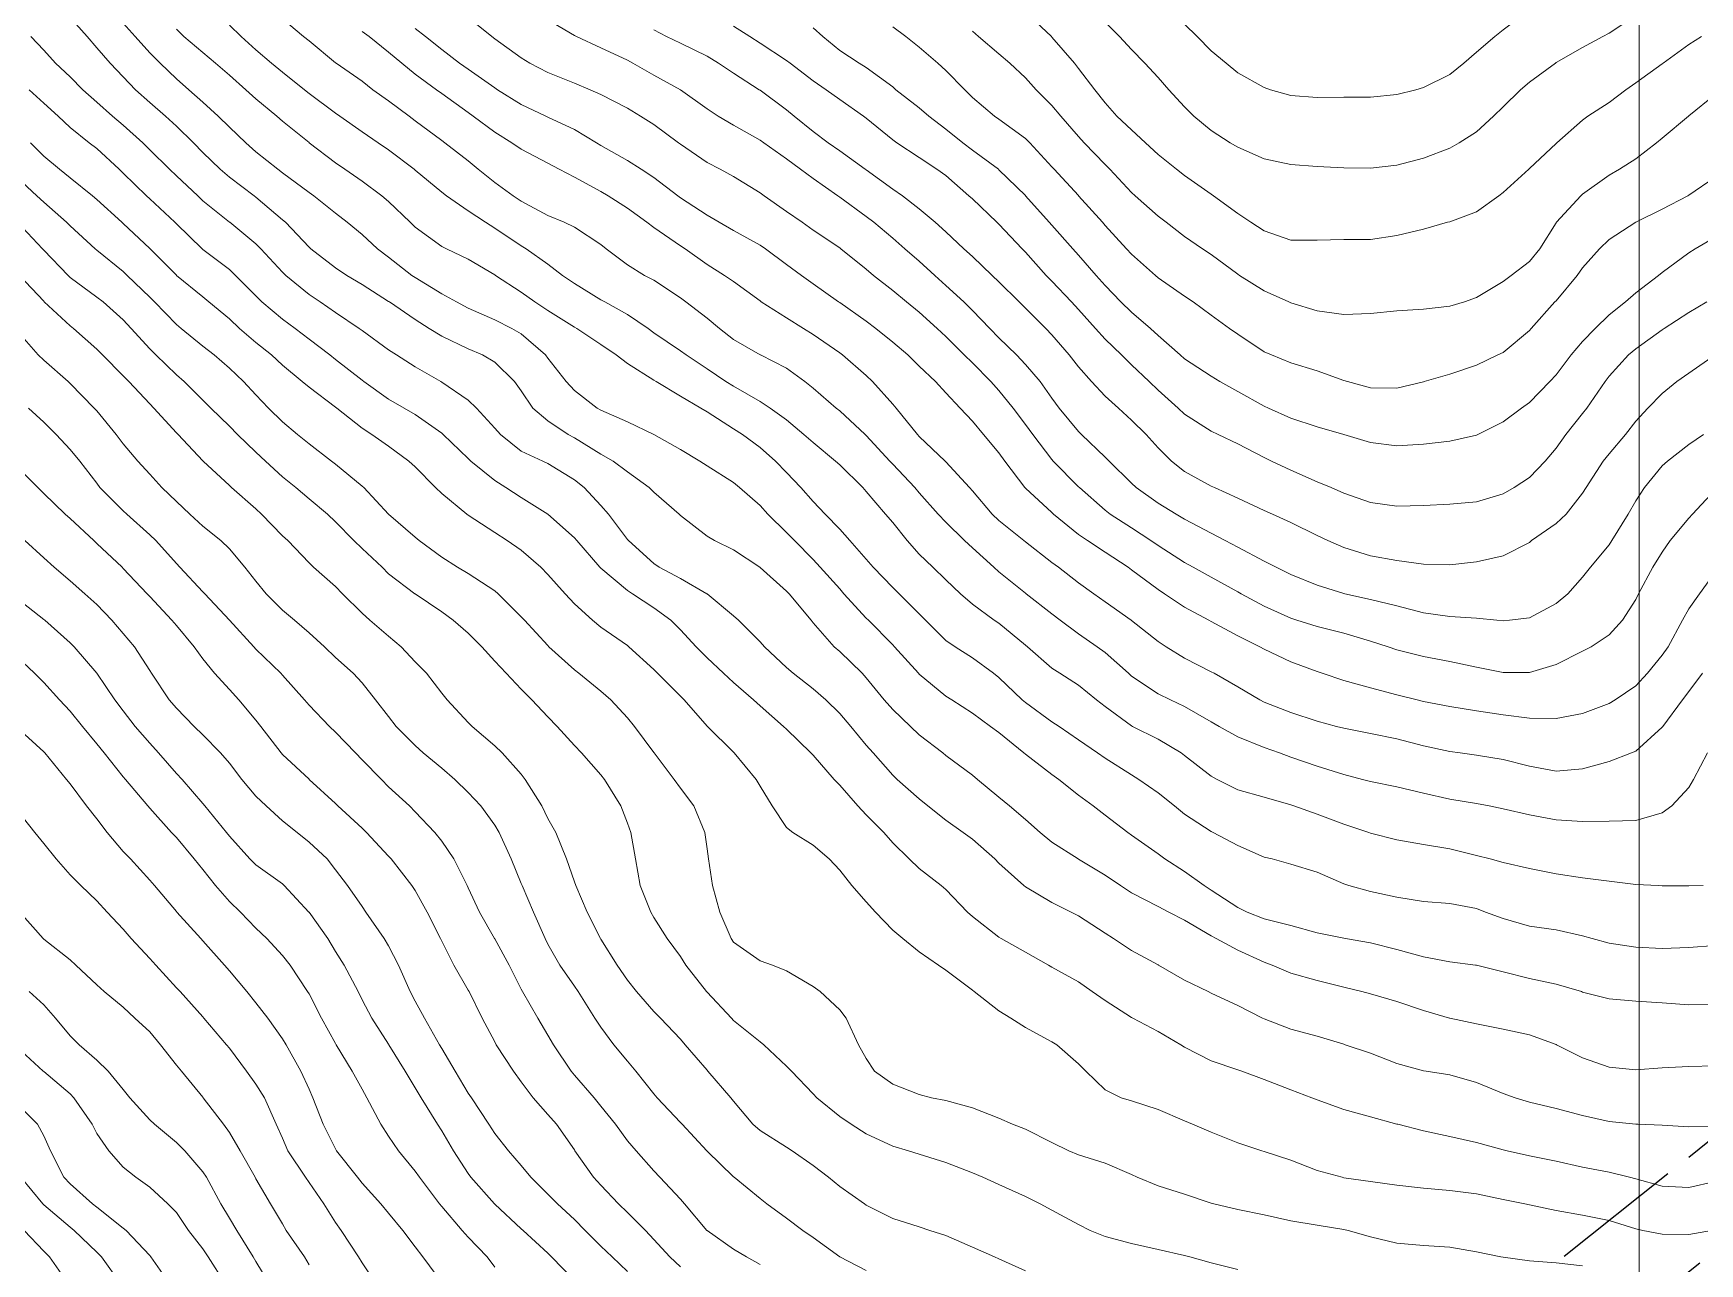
# Model space of a CAD drawing. Header units: centimetres. Extents: x 0 to 642158, y -847 to 649707.
# Drawn here: x 617136.56 to 617167.96, y 620507.12 to 620530.31 of the extents above; entities that cross this region are included whole.
import ezdxf

# ---------------------------------------------------------------- set-up
doc = ezdxf.new("R2010")
doc.units = ezdxf.units.CM
doc.header["$MEASUREMENT"] = 0
doc.linetypes.add('CENTERX2', pattern=[4, 2.5, -0.5, 0.5, -0.5])
doc.layers.add('MEV_grille', color=254, linetype='Continuous', lineweight=9)
doc.layers.add('WAL_topographie 0.5', color=253, linetype='Continuous', lineweight=20)
doc.layers.add('SPW_parcellaire cadastral', color=7, linetype='CENTERX2', lineweight=25, true_color=0xff0542)

# ---------------------------------------------------------------- blocks, each defined once
blk = doc.blocks.new('*U112')
at = {"layer": 'MEV_grille', "transparency": 33554687}
blk.add_lwpolyline([(0, 1825.476), (0, -1825.476)], dxfattribs=at)
blk = doc.blocks.new('*U113')
at = {"layer": 'MEV_grille', "color": 0, "linetype": 'ByBlock', "lineweight": -2, "transparency": 16777216}
blk.add_blockref('*U112', (1800, 0), dxfattribs=at)

msp = doc.modelspace()

# ---------------------------------------------------------------- linework, layer by layer
at = {"layer": 'SPW_parcellaire cadastral'}
for points in [[(617082.838, 620766.859), (617087.915, 620758.877), (617126.08, 620714.089), (617140.94, 620702.104), (617180.2, 620666.244), (617198.721, 620649.645), (617202.743, 620647.528), (617211.738, 620638.85), (617219.57, 620629.325), (617224.544, 620619.8), (617242.443, 620568.633), (617131.683, 620480.394), (616973.114, 620705.004), (617082.838, 620766.859)], [(617274.764, 620500.676), (617269.952, 620496.899), (617211.998, 620451.663), (617205.087, 620446.27), (617195.532, 620438.811), (617164.102, 620414.279), (617134.906, 620391.492), (617133.598, 620390.47), (617094.809, 620440.723), (617090.922, 620445.759), (617243.342, 620567.204), (617274.764, 620500.676)]]:
    msp.add_lwpolyline(points, dxfattribs=at)
at = {"layer": 'WAL_topographie 0.5'}
for points in [[(617168.199, 620533.25), (617167.75, 620532.791), (617167.697, 620532.75), (617167.25, 620532.419), (617167.055, 620532.25), (617166.75, 620531.986), (617166.481, 620531.75), (617166.25, 620531.596), (617165.75, 620531.343), (617165.564, 620531.25), (617165.25, 620531.081), (617164.75, 620530.752), (617164.747, 620530.75), (617164.25, 620530.38), (617164.095, 620530.25), (617163.75, 620529.955), (617163.513, 620529.75), (617163.25, 620529.534), (617162.75, 620529.288), (617162.606, 620529.25)], [(617168.25, 620531.589), (617167.755, 620531.25), (617167.75, 620531.247), (617167.25, 620530.971), (617166.905, 620530.75), (617166.75, 620530.647), (617166.25, 620530.318), (617166.132, 620530.25), (617165.75, 620530.042), (617165.25, 620529.76), (617165.237, 620529.75), (617164.75, 620529.39), (617164.582, 620529.25), (617164.25, 620528.928), (617164.07, 620528.75), (617163.75, 620528.453), (617163.423, 620528.25)], [(617168.25, 620510.852), (617167.75, 620510.839), (617167.25, 620510.815), (617166.75, 620510.775), (617166.25, 620510.824), (617165.75, 620511.001), (617165.26, 620511.25), (617165.25, 620511.255), (617164.75, 620511.433), (617164.25, 620511.54), (617163.75, 620511.644), (617163.25, 620511.747), (617163.241, 620511.75), (617162.75, 620511.893), (617162.25, 620512.067), (617161.75, 620512.206), (617161.587, 620512.25), (617161.25, 620512.332), (617160.75, 620512.457), (617160.25, 620512.596), (617159.898, 620512.75), (617159.75, 620512.803), (617159.25, 620513.03), (617158.842, 620513.25), (617158.75, 620513.3), (617158.25, 620513.595), (617157.955, 620513.75), (617157.75, 620513.854), (617157.25, 620514.109), (617157.042, 620514.25), (617156.75, 620514.447), (617156.25, 620514.747), (617156.245, 620514.75), (617155.75, 620515.064), (617155.528, 620515.25), (617155.25, 620515.497), (617154.952, 620515.75), (617154.75, 620515.915), (617154.349, 620516.25), (617154.25, 620516.331), (617153.75, 620516.703), (617153.694, 620516.75), (617153.25, 620517.093), (617153.083, 620517.25), (617152.75, 620517.569), (617152.587, 620517.75), (617152.25, 620518.163), (617152.171, 620518.25), (617151.75, 620518.659), (617151.646, 620518.75), (617151.25, 620519.201), (617151.21, 620519.25), (617150.799, 620519.75), (617150.75, 620519.801), (617150.25, 620520.247), (617150.246, 620520.25), (617149.75, 620520.574), (617149.392, 620520.75), (617149.25, 620520.835), (617148.75, 620521.227), (617148.726, 620521.25), (617148.25, 620521.661), (617148.158, 620521.75), (617147.75, 620522.044), (617147.484, 620522.25), (617147.25, 620522.381), (617146.75, 620522.687), (617146.636, 620522.75), (617146.25, 620523.008), (617145.968, 620523.25), (617145.75, 620523.573), (617145.624, 620523.75), (617145.25, 620524.116), (617145.02, 620524.25), (617144.75, 620524.363), (617144.25, 620524.605), (617144.017, 620524.75), (617143.75, 620524.916), (617143.265, 620525.25), (617143.25, 620525.26), (617142.75, 620525.579), (617142.463, 620525.75), (617142.25, 620525.892), (617141.787, 620526.25), (617141.75, 620526.284), (617141.305, 620526.75), (617141.25, 620526.799), (617140.75, 620527.224), (617140.715, 620527.25), (617140.25, 620527.599), (617140.073, 620527.75), (617139.75, 620528.068), (617139.572, 620528.25), (617139.25, 620528.565), (617139.047, 620528.75), (617138.75, 620529.007), (617138.478, 620529.25), (617138.25, 620529.49), (617138.002, 620529.75), (617137.75, 620530.038), (617137.568, 620530.25), (617137.25, 620530.609)], [(617168.25, 620512.01), (617167.75, 620512.002), (617167.25, 620512.036), (617166.75, 620512.068), (617166.25, 620512.113), (617165.75, 620512.242), (617165.726, 620512.25), (617165.25, 620512.39), (617164.75, 620512.498), (617164.25, 620512.622), (617163.75, 620512.747), (617163.73, 620512.75), (617163.25, 620512.814), (617162.75, 620512.906), (617162.25, 620513.042), (617161.75, 620513.172), (617161.284, 620513.25), (617161.25, 620513.256), (617160.75, 620513.361), (617160.25, 620513.497), (617159.75, 620513.62), (617159.431, 620513.75), (617159.25, 620513.837), (617158.75, 620514.165), (617158.62, 620514.25), (617158.25, 620514.516), (617157.879, 620514.75), (617157.75, 620514.847), (617157.25, 620515.201), (617157.182, 620515.25), (617156.75, 620515.573), (617156.528, 620515.75), (617156.25, 620515.956), (617155.879, 620516.25), (617155.75, 620516.341), (617155.25, 620516.726), (617155.221, 620516.75), (617154.75, 620517.131), (617154.591, 620517.25), (617154.25, 620517.501), (617153.861, 620517.75), (617153.75, 620517.821), (617153.25, 620518.232), (617153.234, 620518.25), (617152.784, 620518.75), (617152.75, 620518.787), (617152.292, 620519.25), (617152.25, 620519.292), (617151.83, 620519.75), (617151.75, 620519.839), (617151.384, 620520.25), (617151.25, 620520.397), (617150.9, 620520.75), (617150.75, 620520.901), (617150.395, 620521.25), (617150.25, 620521.414), (617149.865, 620521.75), (617149.75, 620521.843), (617149.25, 620522.16), (617149.113, 620522.25), (617148.75, 620522.468), (617148.25, 620522.75), (617148.25, 620522.75), (617147.75, 620522.988), (617147.25, 620523.211), (617147.182, 620523.25), (617146.75, 620523.583), (617146.598, 620523.75), (617146.25, 620524.187), (617146.205, 620524.25), (617145.75, 620524.651), (617145.575, 620524.75), (617145.25, 620524.915), (617144.75, 620525.133), (617144.529, 620525.25), (617144.25, 620525.405), (617143.75, 620525.707), (617143.688, 620525.75), (617143.25, 620526.096), (617143.043, 620526.25), (617142.75, 620526.52), (617142.471, 620526.75), (617142.25, 620526.922), (617141.84, 620527.25), (617141.75, 620527.314), (617141.25, 620527.685), (617141.161, 620527.75), (617140.75, 620528.081), (617140.562, 620528.25), (617140.25, 620528.543), (617140.041, 620528.75), (617139.75, 620529.017), (617139.483, 620529.25), (617139.25, 620529.453), (617138.945, 620529.75), (617138.75, 620529.946), (617138.471, 620530.25), (617138.25, 620530.501)], [(617167.431, 620515.75), (617167.25, 620515.619), (617166.75, 620515.478), (617166.25, 620515.462), (617165.75, 620515.458), (617165.25, 620515.487), (617164.75, 620515.58), (617164.25, 620515.698), (617163.987, 620515.75), (617163.75, 620515.793), (617163.25, 620515.878), (617162.75, 620515.993), (617162.25, 620516.111), (617161.75, 620516.21), (617161.603, 620516.25), (617161.25, 620516.341), (617160.75, 620516.498), (617160.25, 620516.672), (617160.038, 620516.75), (617159.75, 620516.852), (617159.25, 620517.051), (617158.904, 620517.25), (617158.75, 620517.337), (617158.25, 620517.626), (617157.985, 620517.75), (617157.75, 620517.865), (617157.25, 620518.196), (617157.191, 620518.25), (617156.75, 620518.64), (617156.602, 620518.75), (617156.25, 620518.992), (617155.902, 620519.25), (617155.75, 620519.371), (617155.262, 620519.75), (617155.25, 620519.76), (617154.75, 620520.164), (617154.656, 620520.25), (617154.25, 620520.615), (617154.101, 620520.75), (617153.75, 620521.097), (617153.606, 620521.25), (617153.25, 620521.653), (617153.168, 620521.75), (617152.75, 620522.189), (617152.694, 620522.25), (617152.25, 620522.731), (617152.229, 620522.75), (617151.75, 620523.197), (617151.686, 620523.25), (617151.25, 620523.626), (617151.094, 620523.75), (617150.75, 620524.002), (617150.255, 620524.25), (617150.25, 620524.252), (617149.75, 620524.539), (617149.486, 620524.75), (617149.25, 620524.943), (617148.852, 620525.25), (617148.75, 620525.326), (617148.25, 620525.657), (617148.073, 620525.75), (617147.75, 620525.948), (617147.349, 620526.25), (617147.25, 620526.329), (617146.75, 620526.66), (617146.56, 620526.75), (617146.25, 620526.88), (617145.75, 620527.147), (617145.595, 620527.25), (617145.25, 620527.502), (617144.94, 620527.75), (617144.75, 620527.906), (617144.309, 620528.25), (617144.25, 620528.294), (617143.75, 620528.663), (617143.635, 620528.75), (617143.25, 620529.037), (617142.953, 620529.25), (617142.75, 620529.408), (617142.259, 620529.75), (617142.25, 620529.757), (617141.75, 620530.168), (617141.649, 620530.25), (617141.25, 620530.586)], [(617165.908, 620518.75), (617165.75, 620518.666), (617165.25, 620518.417), (617164.75, 620518.263), (617164.25, 620518.263), (617163.75, 620518.364), (617163.25, 620518.474), (617162.75, 620518.565), (617162.25, 620518.694), (617162.085, 620518.75), (617161.75, 620518.857), (617161.25, 620519.005), (617160.75, 620519.132), (617160.365, 620519.25), (617160.25, 620519.286), (617159.75, 620519.513), (617159.315, 620519.75), (617159.25, 620519.786), (617158.75, 620520.063), (617158.413, 620520.25), (617158.25, 620520.341), (617157.75, 620520.657), (617157.615, 620520.75), (617157.25, 620520.989), (617156.848, 620521.25), (617156.75, 620521.326), (617156.267, 620521.75), (617156.25, 620521.767), (617155.775, 620522.25), (617155.75, 620522.277), (617155.388, 620522.75), (617155.25, 620522.941), (617155.019, 620523.25), (617154.75, 620523.579), (617154.597, 620523.75), (617154.25, 620524.101), (617154.097, 620524.25), (617153.75, 620524.601), (617153.587, 620524.75), (617153.25, 620525.056), (617153.011, 620525.25), (617152.75, 620525.465), (617152.389, 620525.75), (617152.25, 620525.866), (617151.771, 620526.25), (617151.75, 620526.266), (617151.25, 620526.604), (617151.041, 620526.75), (617150.75, 620526.957), (617150.326, 620527.25), (617150.25, 620527.304), (617149.75, 620527.611), (617149.498, 620527.75), (617149.25, 620527.879), (617148.75, 620528.221), (617148.71, 620528.25), (617148.25, 620528.592), (617147.997, 620528.75), (617147.75, 620528.899), (617147.25, 620529.162), (617147.051, 620529.25), (617146.75, 620529.371), (617146.25, 620529.576), (617145.912, 620529.75), (617145.75, 620529.849), (617145.25, 620530.208), (617145.193, 620530.25), (617144.75, 620530.608)], [(617164.375, 620519.25), (617164.25, 620519.237), (617164.131, 620519.25), (617163.75, 620519.29), (617163.25, 620519.32), (617162.75, 620519.39), (617162.25, 620519.519), (617161.75, 620519.64), (617161.271, 620519.75), (617161.25, 620519.755), (617160.75, 620519.908), (617160.25, 620520.113), (617159.974, 620520.25), (617159.75, 620520.364), (617159.25, 620520.628), (617159.017, 620520.75), (617158.75, 620520.891), (617158.25, 620521.158), (617158.092, 620521.25), (617157.75, 620521.454), (617157.337, 620521.75), (617157.25, 620521.832), (617156.826, 620522.25), (617156.75, 620522.326), (617156.308, 620522.75), (617156.25, 620522.807), (617155.886, 620523.25), (617155.75, 620523.435), (617155.526, 620523.75), (617155.25, 620524.072), (617155.08, 620524.25), (617154.75, 620524.573), (617154.578, 620524.75), (617154.25, 620525.091), (617154.091, 620525.25), (617153.75, 620525.56), (617153.54, 620525.75), (617153.25, 620526.016), (617152.98, 620526.25), (617152.75, 620526.449), (617152.391, 620526.75), (617152.25, 620526.86), (617151.75, 620527.226), (617151.716, 620527.25), (617151.25, 620527.573), (617151.011, 620527.75), (617150.75, 620527.944), (617150.318, 620528.25), (617150.25, 620528.298), (617149.75, 620528.579), (617149.461, 620528.75), (617149.25, 620528.892), (617148.75, 620529.249), (617148.748, 620529.25), (617148.25, 620529.523), (617147.851, 620529.75), (617147.75, 620529.806), (617147.25, 620530.04), (617146.791, 620530.25), (617146.75, 620530.271), (617146.25, 620530.569)], [(617163.204, 620526.75), (617162.75, 620526.624), (617162.25, 620526.499), (617161.75, 620526.426), (617161.25, 620526.428), (617160.75, 620526.412), (617160.25, 620526.416), (617159.75, 620526.587), (617159.499, 620526.75), (617159.25, 620526.917), (617158.794, 620527.25), (617158.75, 620527.281), (617158.25, 620527.633), (617158.094, 620527.75), (617157.75, 620528.031), (617157.514, 620528.25), (617157.25, 620528.493), (617156.974, 620528.75), (617156.75, 620529.001), (617156.559, 620529.25), (617156.25, 620529.652), (617156.174, 620529.75), (617155.75, 620530.24), (617155.741, 620530.25), (617155.25, 620530.711)], [(617163.423, 620528.25), (617163.25, 620528.146), (617162.75, 620527.957), (617162.25, 620527.828), (617161.75, 620527.771), (617161.25, 620527.777), (617160.75, 620527.801), (617160.25, 620527.842), (617159.75, 620527.949), (617159.25, 620528.165), (617159.107, 620528.25), (617158.75, 620528.479), (617158.425, 620528.75), (617158.25, 620528.925), (617157.954, 620529.25), (617157.75, 620529.478), (617157.5, 620529.75), (617157.25, 620530.006), (617157.021, 620530.25), (617156.75, 620530.522)], [(617162.606, 620529.25), (617162.25, 620529.16), (617161.75, 620529.107), (617161.25, 620529.106), (617160.75, 620529.104), (617160.25, 620529.143), (617159.871, 620529.25), (617159.75, 620529.29), (617159.25, 620529.569), (617159.033, 620529.75), (617158.75, 620529.981), (617158.489, 620530.25), (617158.25, 620530.486)], [(617168.25, 620509.717), (617167.75, 620509.701), (617167.25, 620509.733), (617166.788, 620509.75), (617166.75, 620509.751), (617166.25, 620509.799), (617165.75, 620509.913), (617165.25, 620510.048), (617164.75, 620510.169), (617164.481, 620510.25), (617164.25, 620510.331), (617163.75, 620510.54), (617163.25, 620510.679), (617162.804, 620510.75), (617162.75, 620510.758), (617162.25, 620510.897), (617161.75, 620511.088), (617161.278, 620511.25), (617161.25, 620511.259), (617160.75, 620511.408), (617160.25, 620511.544), (617159.75, 620511.736), (617159.72, 620511.75), (617159.25, 620511.99), (617158.75, 620512.222), (617158.693, 620512.25), (617158.25, 620512.465), (617157.758, 620512.75), (617157.75, 620512.754), (617157.25, 620513.024), (617156.91, 620513.25), (617156.75, 620513.354), (617156.25, 620513.678), (617156.114, 620513.75), (617155.75, 620513.929), (617155.25, 620514.224), (617155.217, 620514.25), (617154.75, 620514.673), (617154.675, 620514.75), (617154.25, 620515.122), (617154.076, 620515.25), (617153.75, 620515.483), (617153.413, 620515.75), (617153.25, 620515.883), (617152.83, 620516.25), (617152.75, 620516.328), (617152.382, 620516.75), (617152.25, 620516.895), (617151.958, 620517.25), (617151.75, 620517.495), (617151.492, 620517.75), (617151.25, 620517.957), (617150.875, 620518.25), (617150.75, 620518.362), (617150.332, 620518.75), (617150.25, 620518.846), (617149.843, 620519.25), (617149.75, 620519.335), (617149.25, 620519.747), (617149.246, 620519.75), (617148.75, 620520.034), (617148.348, 620520.25), (617148.25, 620520.317), (617147.77, 620520.75), (617147.75, 620520.773), (617147.391, 620521.25), (617147.25, 620521.414), (617146.934, 620521.75), (617146.75, 620521.895), (617146.25, 620522.204), (617146.154, 620522.25), (617145.75, 620522.438), (617145.356, 620522.75), (617145.25, 620522.873), (617144.904, 620523.25), (617144.75, 620523.397), (617144.25, 620523.739), (617144.232, 620523.75), (617143.75, 620524.029), (617143.396, 620524.25), (617143.25, 620524.345), (617142.75, 620524.709), (617142.696, 620524.75), (617142.25, 620525.05), (617141.961, 620525.25), (617141.75, 620525.392), (617141.315, 620525.75), (617141.25, 620525.812), (617140.841, 620526.25), (617140.75, 620526.343), (617140.257, 620526.75), (617140.25, 620526.755), (617139.75, 620527.156), (617139.652, 620527.25), (617139.25, 620527.628), (617139.118, 620527.75), (617138.75, 620528.116), (617138.618, 620528.25), (617138.25, 620528.58), (617138.049, 620528.75), (617137.75, 620529.016), (617137.488, 620529.25), (617137.25, 620529.494), (617136.973, 620529.75), (617136.75, 620529.992), (617136.509, 620530.25)], [(617168.25, 620513.122), (617167.75, 620513.084), (617167.25, 620513.065), (617166.75, 620513.09), (617166.25, 620513.163), (617165.93, 620513.25), (617165.75, 620513.301), (617165.25, 620513.412), (617164.75, 620513.485), (617164.25, 620513.628), (617163.92, 620513.75), (617163.75, 620513.814), (617163.25, 620513.913), (617162.75, 620513.947), (617162.25, 620514.028), (617161.75, 620514.138), (617161.344, 620514.25), (617161.25, 620514.282), (617160.75, 620514.499), (617160.25, 620514.654), (617159.898, 620514.75), (617159.75, 620514.787), (617159.25, 620515.006), (617158.789, 620515.25), (617158.75, 620515.266), (617158.25, 620515.595), (617158.059, 620515.75), (617157.75, 620515.994), (617157.39, 620516.25), (617157.25, 620516.337), (617156.75, 620516.653), (617156.607, 620516.75), (617156.25, 620516.997), (617155.883, 620517.25), (617155.75, 620517.337), (617155.25, 620517.698), (617155.189, 620517.75), (617154.75, 620518.169), (617154.647, 620518.25), (617154.25, 620518.544), (617153.925, 620518.75), (617153.75, 620518.87), (617153.365, 620519.25), (617153.25, 620519.369), (617152.871, 620519.75), (617152.75, 620519.869), (617152.382, 620520.25), (617152.25, 620520.4), (617151.944, 620520.75), (617151.75, 620520.964), (617151.474, 620521.25), (617151.25, 620521.486), (617151.016, 620521.75), (617150.75, 620522.032), (617150.542, 620522.25), (617150.25, 620522.505), (617149.918, 620522.75), (617149.75, 620522.86), (617149.25, 620523.176), (617149.131, 620523.25), (617148.75, 620523.471), (617148.289, 620523.75), (617148.25, 620523.774), (617147.75, 620524.089), (617147.535, 620524.25), (617147.25, 620524.449), (617146.795, 620524.75), (617146.75, 620524.774), (617146.25, 620525.088), (617146.005, 620525.25), (617145.75, 620525.434), (617145.265, 620525.75), (617145.25, 620525.76), (617144.75, 620526.053), (617144.338, 620526.25), (617144.25, 620526.295), (617143.75, 620526.661), (617143.659, 620526.75), (617143.25, 620527.142), (617143.125, 620527.25), (617142.75, 620527.523), (617142.423, 620527.75), (617142.25, 620527.872), (617141.753, 620528.25), (617141.75, 620528.252), (617141.25, 620528.657), (617141.144, 620528.75), (617140.75, 620529.077), (617140.557, 620529.25), (617140.25, 620529.524), (617139.99, 620529.75), (617139.75, 620529.949), (617139.393, 620530.25), (617139.25, 620530.388)], [(617168.022, 620514.25), (617167.75, 620514.241), (617167.25, 620514.247), (617167.179, 620514.25), (617166.75, 620514.267), (617166.25, 620514.33), (617165.75, 620514.397), (617165.25, 620514.47), (617164.75, 620514.571), (617164.25, 620514.683), (617164.007, 620514.75), (617163.75, 620514.817), (617163.25, 620514.939), (617162.75, 620515.024), (617162.25, 620515.113), (617161.75, 620515.238), (617161.719, 620515.25), (617161.25, 620515.408), (617160.75, 620515.593), (617160.309, 620515.75), (617160.25, 620515.77), (617159.75, 620515.913), (617159.25, 620516.053), (617158.864, 620516.25), (617158.75, 620516.314), (617158.25, 620516.702), (617158.183, 620516.75), (617157.75, 620517.006), (617157.268, 620517.25), (617157.25, 620517.259), (617156.75, 620517.627), (617156.592, 620517.75), (617156.25, 620518.029), (617155.896, 620518.25), (617155.75, 620518.344), (617155.29, 620518.75), (617155.25, 620518.783), (617154.75, 620519.192), (617154.661, 620519.25), (617154.25, 620519.555), (617154.028, 620519.75), (617153.75, 620520.014), (617153.505, 620520.25), (617153.25, 620520.494), (617153.021, 620520.75), (617152.75, 620521.089), (617152.615, 620521.25), (617152.25, 620521.679), (617152.185, 620521.75), (617151.75, 620522.177), (617151.674, 620522.25), (617151.25, 620522.597), (617151.076, 620522.75), (617150.75, 620523.026), (617150.443, 620523.25), (617150.25, 620523.375), (617149.75, 620523.66), (617149.604, 620523.75), (617149.25, 620523.99), (617148.854, 620524.25), (617148.75, 620524.33), (617148.25, 620524.669), (617148.138, 620524.75), (617147.75, 620525.014), (617147.325, 620525.25), (617147.25, 620525.292), (617146.75, 620525.597), (617146.526, 620525.75), (617146.25, 620525.96), (617145.844, 620526.25), (617145.75, 620526.306), (617145.25, 620526.64), (617145.074, 620526.75), (617144.75, 620526.965), (617144.338, 620527.25), (617144.25, 620527.319), (617143.75, 620527.736), (617143.733, 620527.75), (617143.25, 620528.118), (617143.055, 620528.25), (617142.75, 620528.458), (617142.333, 620528.75), (617142.25, 620528.806), (617141.75, 620529.181), (617141.664, 620529.25), (617141.25, 620529.581), (617141.045, 620529.75), (617140.75, 620530.002), (617140.47, 620530.25), (617140.25, 620530.466)], [(617166.67, 620516.75), (617166.25, 620516.59), (617165.75, 620516.451), (617165.25, 620516.406), (617164.75, 620516.502), (617164.25, 620516.624), (617163.75, 620516.706), (617163.44, 620516.75), (617163.25, 620516.776), (617162.75, 620516.88), (617162.25, 620517.013), (617161.75, 620517.116), (617161.25, 620517.213), (617161.112, 620517.25), (617160.75, 620517.349), (617160.25, 620517.512), (617159.75, 620517.708), (617159.668, 620517.75), (617159.25, 620517.996), (617158.805, 620518.25), (617158.75, 620518.28), (617158.25, 620518.538), (617157.901, 620518.75), (617157.75, 620518.847), (617157.25, 620519.244), (617157.241, 620519.25), (617156.75, 620519.599), (617156.538, 620519.75), (617156.25, 620519.955), (617155.871, 620520.25), (617155.75, 620520.34), (617155.25, 620520.728), (617155.222, 620520.75), (617154.75, 620521.131), (617154.625, 620521.25), (617154.25, 620521.688), (617154.197, 620521.75), (617153.75, 620522.235), (617153.735, 620522.25), (617153.25, 620522.716), (617153.218, 620522.75), (617152.812, 620523.25), (617152.75, 620523.324), (617152.368, 620523.75), (617152.25, 620523.864), (617151.803, 620524.25), (617151.75, 620524.289), (617151.25, 620524.636), (617151.066, 620524.75), (617150.75, 620524.948), (617150.272, 620525.25), (617150.25, 620525.267), (617149.75, 620525.632), (617149.581, 620525.75), (617149.25, 620525.953), (617148.836, 620526.25), (617148.75, 620526.308), (617148.25, 620526.65), (617148.118, 620526.75), (617147.75, 620527.014), (617147.39, 620527.25), (617147.25, 620527.333), (617146.75, 620527.598), (617146.466, 620527.75), (617146.25, 620527.867), (617145.75, 620528.128), (617145.57, 620528.25), (617145.25, 620528.447), (617144.844, 620528.75), (617144.75, 620528.817), (617144.25, 620529.18), (617144.153, 620529.25), (617143.75, 620529.544), (617143.501, 620529.75), (617143.25, 620529.96), (617142.883, 620530.25), (617142.75, 620530.344)], [(617166.363, 620517.75), (617166.25, 620517.679), (617165.75, 620517.495), (617165.25, 620517.399), (617164.75, 620517.404), (617164.25, 620517.469), (617163.75, 620517.545), (617163.25, 620517.621), (617162.75, 620517.72), (617162.629, 620517.75), (617162.25, 620517.843), (617161.75, 620517.974), (617161.25, 620518.115), (617160.844, 620518.25), (617160.75, 620518.281), (617160.25, 620518.466), (617159.75, 620518.705), (617159.668, 620518.75), (617159.25, 620518.953), (617158.75, 620519.227), (617158.707, 620519.25), (617158.25, 620519.496), (617157.871, 620519.75), (617157.75, 620519.827), (617157.25, 620520.202), (617157.184, 620520.25), (617156.75, 620520.53), (617156.418, 620520.75), (617156.25, 620520.865), (617155.781, 620521.25), (617155.75, 620521.279), (617155.25, 620521.742), (617155.242, 620521.75), (617154.86, 620522.25), (617154.75, 620522.408), (617154.463, 620522.75), (617154.25, 620523.005), (617154.02, 620523.25), (617153.75, 620523.535), (617153.555, 620523.75), (617153.25, 620524.038), (617153.033, 620524.25), (617152.75, 620524.494), (617152.434, 620524.75), (617152.25, 620524.888), (617151.75, 620525.236), (617151.729, 620525.25), (617151.25, 620525.59), (617151.031, 620525.75), (617150.75, 620525.958), (617150.352, 620526.25), (617150.25, 620526.319), (617149.75, 620526.597), (617149.48, 620526.75), (617149.25, 620526.882), (617148.75, 620527.212), (617148.697, 620527.25), (617148.25, 620527.593), (617148.012, 620527.75), (617147.75, 620527.915), (617147.25, 620528.201), (617147.169, 620528.25), (617146.75, 620528.501), (617146.25, 620528.732), (617146.211, 620528.75), (617145.75, 620528.969), (617145.302, 620529.25), (617145.25, 620529.284), (617144.75, 620529.634), (617144.588, 620529.75), (617144.25, 620530.007), (617143.945, 620530.25), (617143.75, 620530.401)], [(617164.788, 620520.75), (617164.75, 620520.718), (617164.25, 620520.463), (617163.75, 620520.353), (617163.25, 620520.292), (617162.75, 620520.306), (617162.25, 620520.379), (617161.75, 620520.466), (617161.25, 620520.618), (617160.949, 620520.75), (617160.75, 620520.846), (617160.25, 620521.092), (617159.906, 620521.25), (617159.75, 620521.321), (617159.25, 620521.552), (617158.814, 620521.75), (617158.75, 620521.78), (617158.25, 620522.055), (617158.003, 620522.25), (617157.75, 620522.502), (617157.524, 620522.75), (617157.25, 620523.023), (617157.001, 620523.25), (617156.75, 620523.476), (617156.492, 620523.75), (617156.25, 620524.026), (617156.076, 620524.25), (617155.75, 620524.632), (617155.637, 620524.75), (617155.25, 620525.133), (617155.132, 620525.25), (617154.75, 620525.63), (617154.621, 620525.75), (617154.25, 620526.103), (617154.091, 620526.25), (617153.75, 620526.572), (617153.551, 620526.75), (617153.25, 620527.003), (617152.932, 620527.25), (617152.75, 620527.374), (617152.25, 620527.737), (617152.232, 620527.75), (617151.75, 620528.095), (617151.53, 620528.25), (617151.25, 620528.462), (617150.895, 620528.75), (617150.75, 620528.869), (617150.25, 620529.24), (617150.235, 620529.25), (617149.75, 620529.559), (617149.464, 620529.75), (617149.25, 620529.881), (617148.75, 620530.125), (617148.489, 620530.25), (617148.25, 620530.38)], [(617164.46, 620521.75), (617164.25, 620521.634), (617163.75, 620521.479), (617163.25, 620521.435), (617162.75, 620521.415), (617162.25, 620521.4), (617161.75, 620521.472), (617161.25, 620521.644), (617161.01, 620521.75), (617160.75, 620521.858), (617160.25, 620522.076), (617159.889, 620522.25), (617159.75, 620522.318), (617159.25, 620522.577), (617158.88, 620522.75), (617158.75, 620522.811), (617158.25, 620523.132), (617158.129, 620523.25), (617157.75, 620523.588), (617157.579, 620523.75), (617157.25, 620524.065), (617157.058, 620524.25), (617156.75, 620524.55), (617156.573, 620524.75), (617156.25, 620525.106), (617156.116, 620525.25), (617155.75, 620525.639), (617155.641, 620525.75), (617155.25, 620526.188), (617155.191, 620526.25), (617154.75, 620526.715), (617154.714, 620526.75), (617154.25, 620527.19), (617154.185, 620527.25), (617153.75, 620527.63), (617153.582, 620527.75), (617153.25, 620527.969), (617152.826, 620528.25), (617152.75, 620528.304), (617152.25, 620528.713), (617152.2, 620528.75), (617151.75, 620529.068), (617151.494, 620529.25), (617151.25, 620529.414), (617150.818, 620529.75), (617150.75, 620529.803), (617150.25, 620530.128), (617150.057, 620530.25), (617149.75, 620530.449)], [(617163.775, 620522.75), (617163.75, 620522.738), (617163.25, 620522.626), (617162.75, 620522.569), (617162.25, 620522.538), (617161.75, 620522.602), (617161.25, 620522.75), (617161.25, 620522.75), (617160.75, 620522.898), (617160.25, 620523.057), (617159.828, 620523.25), (617159.75, 620523.284), (617159.25, 620523.561), (617158.912, 620523.75), (617158.75, 620523.85), (617158.25, 620524.178), (617158.167, 620524.25), (617157.75, 620524.617), (617157.605, 620524.75), (617157.25, 620525.054), (617157.048, 620525.25), (617156.75, 620525.56), (617156.581, 620525.75), (617156.25, 620526.131), (617156.143, 620526.25), (617155.75, 620526.694), (617155.7, 620526.75), (617155.254, 620527.25), (617155.25, 620527.254), (617154.75, 620527.742), (617154.741, 620527.75), (617154.25, 620528.113), (617154.073, 620528.25), (617153.75, 620528.508), (617153.428, 620528.75), (617153.25, 620528.906), (617152.811, 620529.25), (617152.75, 620529.301), (617152.25, 620529.668), (617152.115, 620529.75), (617151.75, 620529.991), (617151.431, 620530.25), (617151.25, 620530.415)], [(617162.767, 620523.75), (617162.75, 620523.745), (617162.25, 620523.626), (617161.75, 620523.629), (617161.317, 620523.75), (617161.25, 620523.77), (617160.75, 620523.949), (617160.25, 620524.102), (617159.886, 620524.25), (617159.75, 620524.312), (617159.25, 620524.644), (617159.097, 620524.75), (617158.75, 620524.999), (617158.409, 620525.25), (617158.25, 620525.359), (617157.75, 620525.706), (617157.698, 620525.75), (617157.25, 620526.147), (617157.157, 620526.25), (617156.75, 620526.693), (617156.7, 620526.75), (617156.253, 620527.25), (617156.25, 620527.253), (617155.79, 620527.75), (617155.75, 620527.795), (617155.33, 620528.25), (617155.25, 620528.331), (617154.75, 620528.697), (617154.67, 620528.75), (617154.25, 620529.105), (617154.106, 620529.25), (617153.75, 620529.612), (617153.598, 620529.75), (617153.25, 620530.051), (617152.998, 620530.25), (617152.75, 620530.435)], [(617163.525, 620525.25), (617163.25, 620525.169), (617162.75, 620525.113), (617162.25, 620525.083), (617161.75, 620525.033), (617161.25, 620525.013), (617160.75, 620525.084), (617160.25, 620525.233), (617160.213, 620525.25), (617159.75, 620525.457), (617159.287, 620525.75), (617159.25, 620525.774), (617158.75, 620526.141), (617158.585, 620526.25), (617158.25, 620526.483), (617157.903, 620526.75), (617157.75, 620526.868), (617157.318, 620527.25), (617157.25, 620527.312), (617156.841, 620527.75), (617156.75, 620527.84), (617156.356, 620528.25), (617156.25, 620528.367), (617155.92, 620528.75), (617155.75, 620528.952), (617155.452, 620529.25), (617155.25, 620529.475), (617154.954, 620529.75), (617154.75, 620529.926), (617154.366, 620530.25), (617154.25, 620530.35)], [(617167.989, 620530.25), (617167.75, 620530.1), (617167.266, 620529.75), (617167.25, 620529.738), (617166.75, 620529.378), (617166.566, 620529.25), (617166.25, 620529.01), (617165.848, 620528.75), (617165.75, 620528.678), (617165.266, 620528.25), (617165.25, 620528.236), (617164.75, 620527.763), (617164.736, 620527.75), (617164.25, 620527.312), (617164.173, 620527.25), (617163.75, 620526.948), (617163.25, 620526.762), (617163.204, 620526.75)], [(617168.25, 620508.67), (617167.75, 620508.56), (617167.25, 620508.581), (617166.75, 620508.719), (617166.631, 620508.75), (617166.25, 620508.845), (617165.75, 620508.94), (617165.25, 620509.052), (617164.75, 620509.158), (617164.331, 620509.25), (617164.25, 620509.269), (617163.75, 620509.404), (617163.25, 620509.521), (617162.75, 620509.626), (617162.267, 620509.75), (617162.25, 620509.754), (617161.75, 620509.887), (617161.25, 620510.028), (617160.75, 620510.209), (617160.648, 620510.25), (617160.25, 620510.397), (617159.75, 620510.596), (617159.33, 620510.75), (617159.25, 620510.777), (617158.75, 620510.946), (617158.25, 620511.205), (617158.179, 620511.25), (617157.75, 620511.501), (617157.272, 620511.75), (617157.25, 620511.761), (617156.75, 620512.082), (617156.509, 620512.25), (617156.25, 620512.433), (617155.75, 620512.711), (617155.684, 620512.75), (617155.25, 620512.995), (617154.794, 620513.25), (617154.75, 620513.276), (617154.25, 620513.668), (617154.161, 620513.75), (617153.75, 620514.174), (617153.66, 620514.25), (617153.25, 620514.568), (617153.059, 620514.75), (617152.75, 620515.056), (617152.582, 620515.25), (617152.25, 620515.583), (617152.095, 620515.75), (617151.75, 620516.144), (617151.649, 620516.25), (617151.25, 620516.705), (617151.208, 620516.75), (617150.75, 620517.195), (617150.694, 620517.25), (617150.25, 620517.639), (617150.126, 620517.75), (617149.75, 620518.075), (617149.563, 620518.25), (617149.25, 620518.54), (617149.046, 620518.75), (617148.75, 620519.07), (617148.57, 620519.25), (617148.25, 620519.481), (617147.847, 620519.75), (617147.75, 620519.813), (617147.25, 620520.229), (617147.229, 620520.25), (617146.795, 620520.75), (617146.75, 620520.804), (617146.25, 620521.249), (617146.248, 620521.25), (617145.75, 620521.563), (617145.462, 620521.75), (617145.25, 620521.884), (617144.801, 620522.25), (617144.75, 620522.3), (617144.277, 620522.75), (617144.25, 620522.773), (617143.75, 620523.129), (617143.542, 620523.25), (617143.25, 620523.418), (617142.78, 620523.75), (617142.75, 620523.772), (617142.25, 620524.166), (617142.143, 620524.25), (617141.75, 620524.55), (617141.487, 620524.75), (617141.25, 620524.925), (617140.864, 620525.25), (617140.75, 620525.362), (617140.366, 620525.75), (617140.25, 620525.859), (617139.75, 620526.239), (617139.737, 620526.25), (617139.25, 620526.722), (617139.223, 620526.75), (617138.75, 620527.194), (617138.688, 620527.25), (617138.25, 620527.677), (617138.174, 620527.75), (617137.75, 620528.141), (617137.609, 620528.25), (617137.25, 620528.539), (617137.024, 620528.75), (617136.75, 620528.993), (617136.479, 620529.25)], [(617168.25, 620529.162), (617167.75, 620528.755), (617167.743, 620528.75), (617167.25, 620528.336), (617167.145, 620528.25), (617166.75, 620527.949), (617166.444, 620527.75), (617166.25, 620527.64), (617165.75, 620527.278), (617165.718, 620527.25), (617165.256, 620526.75), (617165.25, 620526.74), (617164.943, 620526.25), (617164.75, 620526.013), (617164.402, 620525.75), (617164.25, 620525.636), (617163.75, 620525.336), (617163.525, 620525.25)], [(617168.176, 620507.75), (617167.75, 620507.674), (617167.25, 620507.68), (617166.885, 620507.75), (617166.75, 620507.78), (617166.25, 620507.934), (617165.75, 620508.036), (617165.25, 620508.123), (617164.75, 620508.23), (617164.659, 620508.25), (617164.25, 620508.334), (617163.75, 620508.436), (617163.25, 620508.503), (617162.75, 620508.544), (617162.25, 620508.601), (617161.75, 620508.671), (617161.25, 620508.743), (617161.217, 620508.75), (617160.75, 620508.879), (617160.25, 620509.074), (617159.75, 620509.238), (617159.706, 620509.25), (617159.25, 620509.397), (617158.75, 620509.598), (617158.398, 620509.75), (617158.25, 620509.812), (617157.75, 620510.026), (617157.25, 620510.194), (617157.056, 620510.25), (617156.75, 620510.397), (617156.387, 620510.75), (617156.25, 620510.89), (617155.841, 620511.25), (617155.75, 620511.305), (617155.25, 620511.573), (617154.975, 620511.75), (617154.75, 620511.886), (617154.284, 620512.25), (617154.25, 620512.275), (617153.75, 620512.654), (617153.614, 620512.75), (617153.25, 620513.002), (617152.938, 620513.25), (617152.75, 620513.407), (617152.424, 620513.75), (617152.25, 620513.944), (617151.977, 620514.25), (617151.75, 620514.539), (617151.552, 620514.75), (617151.25, 620515.012), (617150.865, 620515.25), (617150.75, 620515.343), (617150.475, 620515.75), (617150.25, 620516.124), (617150.178, 620516.25), (617149.762, 620516.75), (617149.75, 620516.761), (617149.256, 620517.25), (617149.25, 620517.256), (617148.818, 620517.75), (617148.75, 620517.818), (617148.316, 620518.25), (617148.25, 620518.319), (617147.778, 620518.75), (617147.75, 620518.773), (617147.25, 620519.117), (617147.09, 620519.25), (617146.75, 620519.561), (617146.579, 620519.75), (617146.25, 620520.112), (617146.116, 620520.25), (617145.75, 620520.568), (617145.485, 620520.75), (617145.25, 620520.901), (617144.75, 620521.231), (617144.724, 620521.25), (617144.25, 620521.636), (617144.136, 620521.75), (617143.75, 620522.139), (617143.634, 620522.25), (617143.25, 620522.53), (617142.931, 620522.75), (617142.75, 620522.869), (617142.273, 620523.25), (617142.25, 620523.268), (617141.75, 620523.641), (617141.624, 620523.75), (617141.25, 620524.06), (617141.044, 620524.25), (617140.75, 620524.487), (617140.443, 620524.75), (617140.25, 620524.928), (617139.864, 620525.25), (617139.75, 620525.344), (617139.251, 620525.75), (617139.25, 620525.751), (617138.757, 620526.25), (617138.75, 620526.257), (617138.25, 620526.725), (617138.221, 620526.75), (617137.75, 620527.182), (617137.671, 620527.25), (617137.25, 620527.59), (617137.047, 620527.75), (617136.75, 620527.998), (617136.503, 620528.25)], [(617165.75, 620507.082), (617165.25, 620507.137), (617164.75, 620507.178), (617164.25, 620507.242), (617164.206, 620507.25), (617163.75, 620507.347), (617163.25, 620507.432), (617162.75, 620507.462), (617162.25, 620507.508), (617161.75, 620507.63), (617161.33, 620507.75), (617161.25, 620507.769), (617160.75, 620507.851), (617160.25, 620507.931), (617159.75, 620508.044), (617159.25, 620508.145), (617158.8, 620508.25), (617158.75, 620508.263), (617158.25, 620508.431), (617157.75, 620508.588), (617157.356, 620508.75), (617157.25, 620508.801), (617156.75, 620509.017), (617156.25, 620509.173), (617156.069, 620509.25), (617155.75, 620509.407), (617155.25, 620509.655), (617155.004, 620509.75), (617154.75, 620509.865), (617154.25, 620510.057), (617153.75, 620510.195), (617153.481, 620510.25), (617153.25, 620510.311), (617152.75, 620510.505), (617152.407, 620510.75), (617152.25, 620510.99), (617152.106, 620511.25), (617151.87, 620511.75), (617151.75, 620511.904), (617151.382, 620512.25), (617151.25, 620512.348), (617150.75, 620512.645), (617150.485, 620512.75), (617150.25, 620512.831), (617149.75, 620513.184), (617149.704, 620513.25), (617149.491, 620513.75), (617149.356, 620514.25), (617149.277, 620514.75), (617149.25, 620514.942), (617149.207, 620515.25), (617149.003, 620515.75), (617148.75, 620516.084), (617148.632, 620516.25), (617148.256, 620516.75), (617148.25, 620516.759), (617147.883, 620517.25), (617147.75, 620517.408), (617147.437, 620517.75), (617147.25, 620517.911), (617146.836, 620518.25), (617146.75, 620518.313), (617146.272, 620518.75), (617146.25, 620518.773), (617145.808, 620519.25), (617145.75, 620519.314), (617145.313, 620519.75), (617145.25, 620519.803), (617144.75, 620520.13), (617144.55, 620520.25), (617144.25, 620520.438), (617143.823, 620520.75), (617143.75, 620520.814), (617143.25, 620521.247), (617143.247, 620521.25), (617142.783, 620521.75), (617142.75, 620521.779), (617142.25, 620522.19), (617142.171, 620522.25), (617141.75, 620522.576), (617141.535, 620522.75), (617141.25, 620522.987), (617140.987, 620523.25), (617140.75, 620523.499), (617140.518, 620523.75), (617140.25, 620524.002), (617139.962, 620524.25), (617139.75, 620524.416), (617139.339, 620524.75), (617139.25, 620524.824), (617138.84, 620525.25), (617138.75, 620525.339), (617138.325, 620525.75), (617138.25, 620525.821), (617137.75, 620526.224), (617137.719, 620526.25), (617137.25, 620526.682), (617137.182, 620526.75), (617136.75, 620527.128), (617136.623, 620527.25), (617136.25, 620527.596)], [(617168.25, 620527.601), (617167.75, 620527.261), (617167.732, 620527.25), (617167.25, 620526.998), (617166.75, 620526.75), (617166.75, 620526.75), (617166.25, 620526.428), (617166.067, 620526.25), (617165.75, 620525.893), (617165.65, 620525.75), (617165.25, 620525.272), (617165.228, 620525.25), (617164.781, 620524.75), (617164.75, 620524.714), (617164.25, 620524.298), (617164.149, 620524.25), (617163.75, 620524.057), (617163.25, 620523.891), (617162.767, 620523.75)], [(617159.25, 620507.011), (617158.75, 620507.138), (617158.347, 620507.25), (617158.25, 620507.276), (617157.75, 620507.392), (617157.25, 620507.5), (617156.75, 620507.637), (617156.469, 620507.75), (617156.25, 620507.86), (617155.75, 620508.13), (617155.53, 620508.25), (617155.25, 620508.387), (617154.75, 620508.613), (617154.449, 620508.75), (617154.25, 620508.834), (617153.75, 620509.032), (617153.25, 620509.186), (617153.044, 620509.25), (617152.75, 620509.335), (617152.25, 620509.57), (617151.964, 620509.75), (617151.75, 620509.895), (617151.318, 620510.25), (617151.25, 620510.325), (617150.843, 620510.75), (617150.75, 620510.844), (617150.32, 620511.25), (617150.25, 620511.303), (617149.75, 620511.708), (617149.709, 620511.75), (617149.25, 620512.242), (617149.242, 620512.25), (617148.853, 620512.75), (617148.75, 620512.915), (617148.5, 620513.25), (617148.25, 620513.649), (617148.191, 620513.75), (617147.993, 620514.25), (617147.901, 620514.75), (617147.813, 620515.25), (617147.75, 620515.423), (617147.624, 620515.75), (617147.32, 620516.25), (617147.25, 620516.336), (617146.882, 620516.75), (617146.75, 620516.89), (617146.424, 620517.25), (617146.25, 620517.431), (617145.946, 620517.75), (617145.75, 620517.949), (617145.464, 620518.25), (617145.25, 620518.481), (617145.008, 620518.75), (617144.75, 620519.008), (617144.469, 620519.25), (617144.25, 620519.406), (617143.75, 620519.746), (617143.744, 620519.75), (617143.25, 620520.126), (617143.126, 620520.25), (617142.75, 620520.599), (617142.597, 620520.75), (617142.25, 620521.107), (617142.097, 620521.25), (617141.75, 620521.54), (617141.499, 620521.75), (617141.25, 620521.954), (617140.932, 620522.25), (617140.75, 620522.418), (617140.402, 620522.75), (617140.25, 620522.907), (617139.902, 620523.25), (617139.75, 620523.401), (617139.397, 620523.75), (617139.25, 620523.878), (617138.866, 620524.25), (617138.75, 620524.366), (617138.396, 620524.75), (617138.25, 620524.91), (617137.87, 620525.25), (617137.75, 620525.342), (617137.25, 620525.712), (617137.209, 620525.75), (617136.75, 620526.226), (617136.728, 620526.25), (617136.256, 620526.75)], [(617168.25, 620526.468), (617167.871, 620526.25), (617167.75, 620526.175), (617167.25, 620525.802), (617167.181, 620525.75), (617166.75, 620525.418), (617166.558, 620525.25), (617166.25, 620525.006), (617165.987, 620524.75), (617165.75, 620524.505), (617165.535, 620524.25), (617165.25, 620523.875), (617165.135, 620523.75), (617164.75, 620523.357), (617164.601, 620523.25), (617164.25, 620522.988), (617163.775, 620522.75)], [(617155.25, 620506.988), (617154.75, 620507.216), (617154.669, 620507.25), (617154.25, 620507.431), (617153.75, 620507.655), (617153.448, 620507.75), (617153.25, 620507.819), (617152.75, 620507.975), (617152.25, 620508.226), (617152.217, 620508.25), (617151.75, 620508.576), (617151.537, 620508.75), (617151.25, 620508.97), (617150.854, 620509.25), (617150.75, 620509.317), (617150.25, 620509.633), (617150.116, 620509.75), (617149.75, 620510.186), (617149.696, 620510.25), (617149.266, 620510.75), (617149.25, 620510.767), (617148.841, 620511.25), (617148.75, 620511.352), (617148.376, 620511.75), (617148.25, 620511.877), (617147.921, 620512.25), (617147.75, 620512.463), (617147.556, 620512.75), (617147.25, 620513.241), (617147.244, 620513.25), (617146.991, 620513.75), (617146.775, 620514.25), (617146.75, 620514.321), (617146.6, 620514.75), (617146.399, 620515.25), (617146.25, 620515.515), (617146.137, 620515.75), (617145.826, 620516.25), (617145.75, 620516.348), (617145.387, 620516.75), (617145.25, 620516.883), (617144.824, 620517.25), (617144.75, 620517.324), (617144.352, 620517.75), (617144.25, 620517.873), (617143.961, 620518.25), (617143.75, 620518.465), (617143.488, 620518.75), (617143.25, 620518.949), (617142.898, 620519.25), (617142.75, 620519.384), (617142.379, 620519.75), (617142.25, 620519.884), (617141.834, 620520.25), (617141.75, 620520.33), (617141.35, 620520.75), (617141.25, 620520.842), (617140.854, 620521.25), (617140.75, 620521.348), (617140.29, 620521.75), (617140.25, 620521.788), (617139.753, 620522.25), (617139.75, 620522.253), (617139.283, 620522.75), (617139.25, 620522.785), (617138.827, 620523.25), (617138.75, 620523.329), (617138.352, 620523.75), (617138.25, 620523.855), (617137.858, 620524.25), (617137.75, 620524.359), (617137.314, 620524.75), (617137.25, 620524.8), (617136.762, 620525.25), (617136.75, 620525.261), (617136.294, 620525.75)], [(617168.089, 620525.25), (617167.75, 620525.052), (617167.288, 620524.75), (617167.25, 620524.725), (617166.75, 620524.366), (617166.615, 620524.25), (617166.25, 620523.849), (617166.174, 620523.75), (617165.831, 620523.25), (617165.75, 620523.147), (617165.433, 620522.75), (617165.25, 620522.495), (617165.042, 620522.25), (617164.75, 620521.939), (617164.46, 620521.75)], [(617152.25, 620506.994), (617151.755, 620507.25), (617151.75, 620507.253), (617151.25, 620507.615), (617151.057, 620507.75), (617150.75, 620507.982), (617150.38, 620508.25), (617150.25, 620508.348), (617149.761, 620508.75), (617149.75, 620508.758), (617149.25, 620509.243), (617149.244, 620509.25), (617148.784, 620509.75), (617148.75, 620509.785), (617148.309, 620510.25), (617148.25, 620510.321), (617147.908, 620510.75), (617147.75, 620510.938), (617147.494, 620511.25), (617147.25, 620511.577), (617147.137, 620511.75), (617146.823, 620512.25), (617146.75, 620512.356), (617146.477, 620512.75), (617146.25, 620513.146), (617146.197, 620513.25), (617145.978, 620513.75), (617145.766, 620514.25), (617145.75, 620514.289), (617145.562, 620514.75), (617145.333, 620515.25), (617145.25, 620515.39), (617144.987, 620515.75), (617144.75, 620516.006), (617144.497, 620516.25), (617144.25, 620516.459), (617143.904, 620516.75), (617143.75, 620516.891), (617143.391, 620517.25), (617143.25, 620517.435), (617143.004, 620517.75), (617142.75, 620518.069), (617142.579, 620518.25), (617142.25, 620518.546), (617142.044, 620518.75), (617141.75, 620519.014), (617141.478, 620519.25), (617141.25, 620519.438), (617140.941, 620519.75), (617140.75, 620519.984), (617140.539, 620520.25), (617140.25, 620520.593), (617140.089, 620520.75), (617139.75, 620521.022), (617139.502, 620521.25), (617139.25, 620521.488), (617138.979, 620521.75), (617138.75, 620522.001), (617138.527, 620522.25), (617138.25, 620522.576), (617138.118, 620522.75), (617137.75, 620523.194), (617137.701, 620523.25), (617137.25, 620523.715), (617137.211, 620523.75), (617136.75, 620524.149), (617136.649, 620524.25), (617136.25, 620524.704)], [(617168.245, 620524.25), (617167.75, 620523.905), (617167.527, 620523.75), (617167.25, 620523.524), (617166.978, 620523.25), (617166.75, 620523.004), (617166.558, 620522.75), (617166.25, 620522.389), (617166.14, 620522.25), (617165.814, 620521.75), (617165.75, 620521.645), (617165.438, 620521.25), (617165.25, 620521.074), (617164.788, 620520.75)], [(617150.25, 620507.108), (617149.996, 620507.25), (617149.75, 620507.398), (617149.25, 620507.749), (617149.248, 620507.75), (617148.827, 620508.25), (617148.75, 620508.341), (617148.362, 620508.75), (617148.25, 620508.87), (617147.914, 620509.25), (617147.75, 620509.437), (617147.525, 620509.75), (617147.25, 620510.091), (617147.122, 620510.25), (617146.75, 620510.677), (617146.689, 620510.75), (617146.354, 620511.25), (617146.25, 620511.427), (617146.062, 620511.75), (617145.776, 620512.25), (617145.75, 620512.297), (617145.523, 620512.75), (617145.25, 620513.244), (617145.246, 620513.25), (617144.965, 620513.75), (617144.75, 620514.207), (617144.729, 620514.25), (617144.479, 620514.75), (617144.25, 620515.083), (617144.118, 620515.25), (617143.75, 620515.641), (617143.641, 620515.75), (617143.25, 620516.113), (617143.114, 620516.25), (617142.75, 620516.618), (617142.625, 620516.75), (617142.25, 620517.139), (617142.136, 620517.25), (617141.75, 620517.65), (617141.663, 620517.75), (617141.25, 620518.214), (617141.217, 620518.25), (617140.75, 620518.706), (617140.708, 620518.75), (617140.253, 620519.25), (617140.25, 620519.253), (617139.785, 620519.75), (617139.75, 620519.787), (617139.315, 620520.25), (617139.25, 620520.318), (617138.862, 620520.75), (617138.75, 620520.862), (617138.315, 620521.25), (617138.25, 620521.309), (617137.811, 620521.75), (617137.75, 620521.831), (617137.43, 620522.25), (617137.25, 620522.471), (617136.985, 620522.75), (617136.75, 620522.985), (617136.464, 620523.25)], [(617168.028, 620522.75), (617167.75, 620522.562), (617167.347, 620522.25), (617167.25, 620522.158), (617166.917, 620521.75), (617166.75, 620521.5), (617166.605, 620521.25), (617166.301, 620520.75), (617166.25, 620520.673), (617165.9, 620520.25), (617165.75, 620520.064), (617165.471, 620519.75), (617165.25, 620519.565), (617164.75, 620519.293), (617164.375, 620519.25)], [(617148.75, 620507.063), (617148.552, 620507.25), (617148.25, 620507.579), (617148.089, 620507.75), (617147.75, 620508.086), (617147.582, 620508.25), (617147.25, 620508.603), (617147.111, 620508.75), (617146.762, 620509.25), (617146.75, 620509.269), (617146.412, 620509.75), (617146.25, 620509.937), (617145.974, 620510.25), (617145.75, 620510.547), (617145.601, 620510.75), (617145.279, 620511.25), (617145.25, 620511.304), (617145.012, 620511.75), (617144.766, 620512.25), (617144.75, 620512.28), (617144.482, 620512.75), (617144.25, 620513.203), (617144.228, 620513.25), (617143.979, 620513.75), (617143.75, 620514.153), (617143.687, 620514.25), (617143.297, 620514.75), (617143.25, 620514.802), (617142.833, 620515.25), (617142.75, 620515.332), (617142.294, 620515.75), (617142.25, 620515.795), (617141.754, 620516.25), (617141.75, 620516.253), (617141.25, 620516.718), (617141.223, 620516.75), (617140.842, 620517.25), (617140.75, 620517.364), (617140.426, 620517.75), (617140.25, 620517.943), (617139.972, 620518.25), (617139.75, 620518.522), (617139.585, 620518.75), (617139.25, 620519.149), (617139.165, 620519.25), (617138.75, 620519.695), (617138.7, 620519.75), (617138.25, 620520.228), (617138.227, 620520.25), (617137.75, 620520.696), (617137.693, 620520.75), (617137.25, 620521.165), (617137.154, 620521.25), (617136.75, 620521.64), (617136.639, 620521.75), (617136.25, 620522.144)], [(617168.25, 620521.707), (617167.82, 620521.25), (617167.75, 620521.175), (617167.399, 620520.75), (617167.25, 620520.534), (617167.075, 620520.25), (617166.802, 620519.75), (617166.75, 620519.641), (617166.502, 620519.25), (617166.25, 620518.976), (617165.908, 620518.75)], [(617147.75, 620506.977), (617147.461, 620507.25), (617147.25, 620507.453), (617146.952, 620507.75), (617146.75, 620507.952), (617146.43, 620508.25), (617146.25, 620508.432), (617145.931, 620508.75), (617145.75, 620508.971), (617145.512, 620509.25), (617145.25, 620509.577), (617145.138, 620509.75), (617144.809, 620510.25), (617144.75, 620510.338), (617144.502, 620510.75), (617144.25, 620511.175), (617144.207, 620511.25), (617143.927, 620511.75), (617143.75, 620512.073), (617143.658, 620512.25), (617143.437, 620512.75), (617143.25, 620513.113), (617143.169, 620513.25), (617142.822, 620513.75), (617142.75, 620513.852), (617142.476, 620514.25), (617142.25, 620514.547), (617142.092, 620514.75), (617141.75, 620515.069), (617141.524, 620515.25), (617141.25, 620515.467), (617140.94, 620515.75), (617140.75, 620515.936), (617140.484, 620516.25), (617140.25, 620516.557), (617140.08, 620516.75), (617139.75, 620517.089), (617139.584, 620517.25), (617139.25, 620517.59), (617139.116, 620517.75), (617138.785, 620518.25), (617138.75, 620518.303), (617138.459, 620518.75), (617138.25, 620518.998), (617138.032, 620519.25), (617137.75, 620519.545), (617137.523, 620519.75), (617137.25, 620519.993), (617136.947, 620520.25), (617136.75, 620520.428), (617136.394, 620520.75)], [(617168.25, 620520.156), (617167.95, 620519.75), (617167.75, 620519.468), (617167.631, 620519.25), (617167.36, 620518.75), (617167.25, 620518.591), (617166.974, 620518.25), (617166.75, 620518.016), (617166.363, 620517.75)], [(617146.75, 620506.806), (617146.318, 620507.25), (617146.25, 620507.319), (617145.785, 620507.75), (617145.75, 620507.781), (617145.25, 620508.247), (617145.247, 620508.25), (617144.801, 620508.75), (617144.75, 620508.819), (617144.474, 620509.25), (617144.25, 620509.627), (617144.17, 620509.75), (617143.861, 620510.25), (617143.75, 620510.435), (617143.561, 620510.75), (617143.255, 620511.25), (617143.25, 620511.258), (617142.932, 620511.75), (617142.75, 620512.097), (617142.674, 620512.25), (617142.415, 620512.75), (617142.25, 620513.009), (617142.103, 620513.25), (617141.75, 620513.748), (617141.748, 620513.75), (617141.281, 620514.25), (617141.25, 620514.279), (617140.75, 620514.64), (617140.638, 620514.75), (617140.25, 620515.183), (617140.198, 620515.25), (617139.787, 620515.75), (617139.75, 620515.793), (617139.357, 620516.25), (617139.25, 620516.364), (617138.915, 620516.75), (617138.75, 620516.933), (617138.477, 620517.25), (617138.25, 620517.543), (617138.092, 620517.75), (617137.753, 620518.25), (617137.75, 620518.254), (617137.322, 620518.75), (617137.25, 620518.821), (617136.769, 620519.25), (617136.75, 620519.265), (617136.25, 620519.662)], [(617145.25, 620507.058), (617145.106, 620507.25), (617144.75, 620507.624), (617144.639, 620507.75), (617144.25, 620508.203), (617144.212, 620508.25), (617143.83, 620508.75), (617143.75, 620508.865), (617143.437, 620509.25), (617143.25, 620509.525), (617143.104, 620509.75), (617142.841, 620510.25), (617142.75, 620510.41), (617142.563, 620510.75), (617142.262, 620511.25), (617142.25, 620511.27), (617141.986, 620511.75), (617141.75, 620512.208), (617141.724, 620512.25), (617141.394, 620512.75), (617141.25, 620512.932), (617140.957, 620513.25), (617140.75, 620513.449), (617140.46, 620513.75), (617140.25, 620513.951), (617139.989, 620514.25), (617139.75, 620514.552), (617139.588, 620514.75), (617139.25, 620515.157), (617139.161, 620515.25), (617138.75, 620515.707), (617138.713, 620515.75), (617138.292, 620516.25), (617138.25, 620516.298), (617137.887, 620516.75), (617137.75, 620516.918), (617137.483, 620517.25), (617137.25, 620517.537), (617137.051, 620517.75), (617136.75, 620518.077), (617136.578, 620518.25), (617136.25, 620518.56)], [(617168.008, 620518.25), (617167.75, 620517.909), (617167.63, 620517.75), (617167.261, 620517.25), (617167.25, 620517.235), (617166.75, 620516.784), (617166.67, 620516.75)], [(617144.25, 620506.768), (617143.892, 620507.25), (617143.75, 620507.437), (617143.519, 620507.75), (617143.25, 620508.076), (617143.106, 620508.25), (617142.75, 620508.641), (617142.661, 620508.75), (617142.269, 620509.25), (617142.25, 620509.284), (617142.018, 620509.75), (617141.822, 620510.25), (617141.75, 620510.411), (617141.597, 620510.75), (617141.318, 620511.25), (617141.25, 620511.363), (617140.976, 620511.75), (617140.75, 620512.038), (617140.576, 620512.25), (617140.25, 620512.645), (617140.156, 620512.75), (617139.75, 620513.207), (617139.709, 620513.25), (617139.26, 620513.75), (617139.25, 620513.762), (617138.841, 620514.25), (617138.75, 620514.35), (617138.384, 620514.75), (617138.25, 620514.894), (617137.947, 620515.25), (617137.75, 620515.508), (617137.56, 620515.75), (617137.25, 620516.164), (617137.181, 620516.25), (617136.769, 620516.75), (617136.75, 620516.771), (617136.25, 620517.231)], [(617168.104, 620516.75), (617167.841, 620516.25), (617167.75, 620516.098), (617167.431, 620515.75)], [(617143.009, 620506.75), (617142.75, 620507.138), (617142.684, 620507.25), (617142.356, 620507.75), (617142.25, 620507.899), (617142.031, 620508.25), (617141.75, 620508.652), (617141.685, 620508.75), (617141.353, 620509.25), (617141.25, 620509.491), (617141.133, 620509.75), (617140.912, 620510.25), (617140.75, 620510.505), (617140.574, 620510.75), (617140.25, 620511.183), (617140.195, 620511.25), (617139.77, 620511.75), (617139.75, 620511.772), (617139.321, 620512.25), (617139.25, 620512.324), (617138.861, 620512.75), (617138.75, 620512.872), (617138.398, 620513.25), (617138.25, 620513.426), (617137.944, 620513.75), (617137.75, 620513.96), (617137.448, 620514.25), (617137.25, 620514.451), (617136.987, 620514.75), (617136.75, 620515.044), (617136.584, 620515.25), (617136.25, 620515.668)], [(617141.75, 620507.102), (617141.663, 620507.25), (617141.321, 620507.75), (617141.25, 620507.872), (617141.027, 620508.25), (617140.75, 620508.719), (617140.733, 620508.75), (617140.451, 620509.25), (617140.25, 620509.596), (617140.139, 620509.75), (617139.758, 620510.25), (617139.75, 620510.26), (617139.346, 620510.75), (617139.25, 620510.866), (617138.951, 620511.25), (617138.75, 620511.489), (617138.47, 620511.75), (617138.25, 620511.958), (617137.891, 620512.25), (617137.75, 620512.376), (617137.358, 620512.75), (617137.25, 620512.848), (617136.75, 620513.241), (617136.74, 620513.25), (617136.302, 620513.75)], [(617140.999, 620506.75), (617140.75, 620507.163), (617140.699, 620507.25), (617140.39, 620507.75), (617140.25, 620507.981), (617140.091, 620508.25), (617139.819, 620508.75), (617139.75, 620508.855), (617139.411, 620509.25), (617139.25, 620509.409), (617138.837, 620509.75), (617138.75, 620509.836), (617138.371, 620510.25), (617138.25, 620510.406), (617137.968, 620510.75), (617137.75, 620510.956), (617137.417, 620511.25), (617137.25, 620511.418), (617136.974, 620511.75), (617136.75, 620511.998), (617136.474, 620512.25)], [(617140.167, 620506.75), (617139.848, 620507.25), (617139.75, 620507.401), (617139.481, 620507.75), (617139.25, 620508.089), (617139.092, 620508.25), (617138.75, 620508.562), (617138.484, 620508.75), (617138.25, 620508.943), (617137.975, 620509.25), (617137.75, 620509.575), (617137.661, 620509.75), (617137.32, 620510.25), (617137.25, 620510.321), (617136.75, 620510.744), (617136.743, 620510.75), (617136.25, 620511.204)], [(617139.123, 620506.75), (617138.77, 620507.25), (617138.75, 620507.274), (617138.305, 620507.75), (617138.25, 620507.794), (617137.75, 620508.185), (617137.669, 620508.25), (617137.25, 620508.627), (617137.132, 620508.75), (617136.879, 620509.25), (617136.75, 620509.535), (617136.633, 620509.75), (617136.25, 620510.134)], [(617138.2, 620506.75), (617137.839, 620507.25), (617137.75, 620507.337), (617137.326, 620507.75), (617137.25, 620507.812), (617136.75, 620508.234), (617136.734, 620508.25), (617136.32, 620508.75)], [(617137.211, 620506.75), (617136.861, 620507.25), (617136.75, 620507.36), (617136.383, 620507.75)]]:
    msp.add_lwpolyline(points, dxfattribs=at)

# ---------------------------------------------------------------- block references
at = {"layer": 'MEV_grille', "transparency": 33554687}
msp.add_blockref('*U113', (615366.814, 620593.644), dxfattribs=at)

doc.saveas('drawing.dxf')
